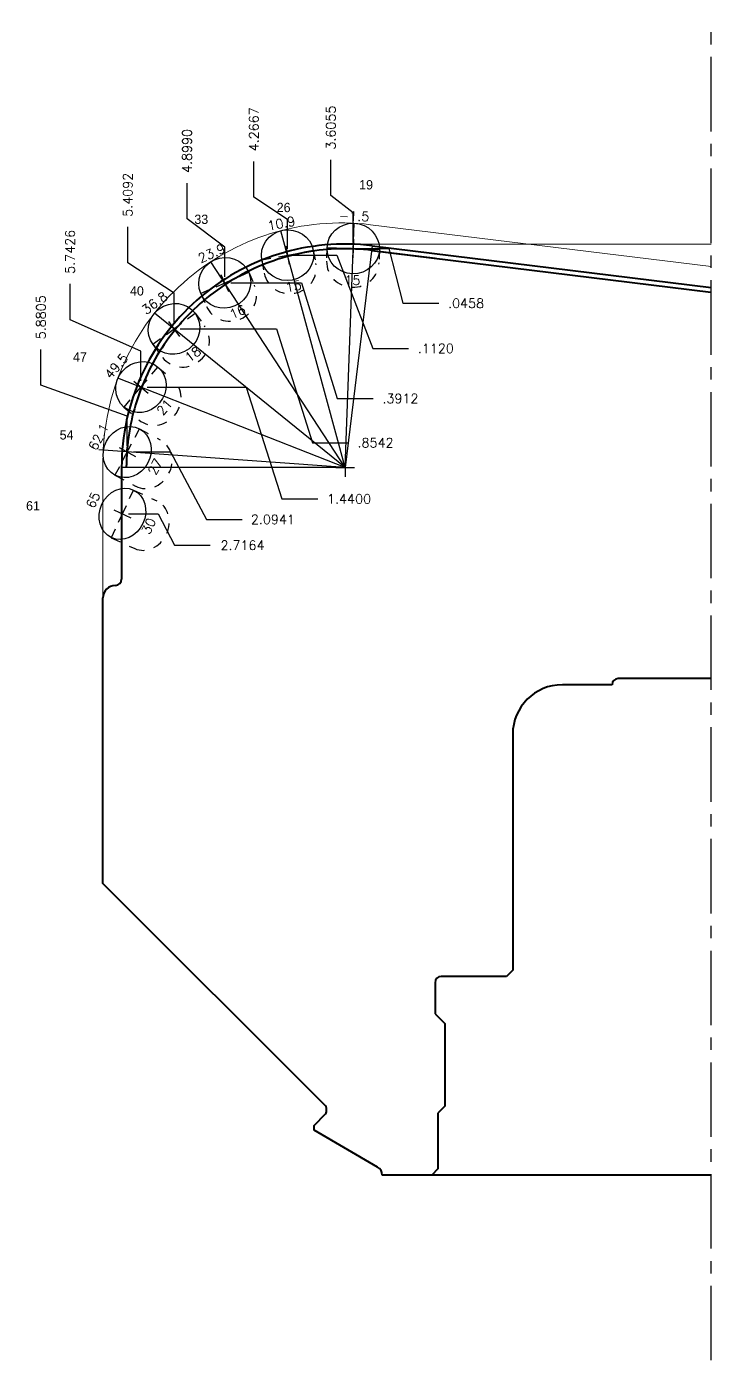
# Model space of a CAD drawing. Extents: x 34 to 204, y 6 to 38.
# Drawn here: x 187.91 to 194.81, y 15.52 to 28.95 of the extents above; entities that cross this region are included whole.
import ezdxf
from ezdxf.enums import TextEntityAlignment as Align

# ---------------------------------------------------------------- set-up
doc = ezdxf.new("R2010")
doc.units = 0
doc.header["$MEASUREMENT"] = 0
doc.header["$PDMODE"] = 35
doc.linetypes.add('CENTER2', pattern=[1.125, 0.75, -0.125, 0.125, -0.125])
doc.linetypes.add('HIDDEN2', pattern=[0.1875, 0.125, -0.0625])
doc.layers.get('0').update_dxf_attribs({"linetype": 'CONTINUOUS'})
doc.layers.get('Defpoints').update_dxf_attribs({"color": 10, "linetype": 'CONTINUOUS'})
doc.layers.add('Blade2', color=7, linetype='CONTINUOUS', true_color=0xcccc00)
doc.layers.add('Blade6', color=190, linetype='CONTINUOUS', true_color=0x7f00ff)
doc.layers.add('CLine', color=5, linetype='CENTER2')
doc.layers.add('TEXT', color=3, linetype='CONTINUOUS')
doc.styles.add('RomanS', font='romans')
doc.dimstyles.get("Standard").update_dxf_attribs({"dimtxt": 0.094, "dimasz": 0.18, "dimexe": 0.0625, "dimexo": 0.0625, "dimgap": 0.09, "dimtad": 0, "dimtih": 1, "dimtoh": 1, "dimdec": 4, "dimzin": 4, "dimdsep": 46, "dimtxsty": 'RomanS', "dimcen": 0.09, "dimazin": 1, "dimtfac": 1, "dimtdec": 4, "dimtofl": 0, "dimtmove": 0, "dimatfit": 1, "dimfxl": 1, "dimtfill": 1, "dimtolj": 1, "dimtzin": 0, "dimarcsym": 0})

# ---------------------------------------------------------------- blocks, each defined once
blk = doc.blocks.new('CMark')
at = {"layer": 'CLine'}
for p, q in [((-0.094, 0), (0.094, 0)), ((0, 0.094), (0, -0.094))]:
    blk.add_line(p, q, dxfattribs=at)
blk = doc.blocks.new('1313@15')
for p, q in [((-0.17, 0), (-0.265, 0)), ((0.171, 0), (0.264, 0))]:
    blk.add_line(p, q)
at = {"color": 8, "linetype": 'HIDDEN2', "ltscale": 0.5}
blk.add_line((-0.265, 0), (-0.265, -0.135), dxfattribs=at)
at = {"color": 8, "linetype": 'HIDDEN2', "ltscale": 0.5, "flags": 128}
blk.add_lwpolyline([(0.264, 0), (0.264, -0.135)], dxfattribs=at)
blk.add_ellipse((0, 0), major_axis=(0.264, 0), ratio=0.965926)
at = {"color": 8, "linetype": 'HIDDEN2', "ltscale": 0.5}
blk.add_ellipse((0, -0.135), major_axis=(0.264, 0), ratio=0.965926, start_param=3.141593, end_param=6.283185, dxfattribs=at)
blk.add_blockref('CMark', (0, 0))
at = {"style": 'RomanS'}
blk.add_text('15', height=0.094, dxfattribs=at).set_placement((0, -0.318), align=Align.MIDDLE_CENTER)
blk.add_attdef('ANG', text='', height=0.094, dxfattribs=at).set_placement((0, 0.251), align=Align.BOTTOM_CENTER)
blk = doc.blocks.new('1313@16')
for p, q in [((-0.17, 0), (-0.265, 0)), ((0.171, 0), (0.264, 0))]:
    blk.add_line(p, q)
at = {"color": 8, "linetype": 'HIDDEN2', "ltscale": 0.5}
blk.add_line((-0.265, 0), (-0.265, -0.143), dxfattribs=at)
at = {"color": 8, "linetype": 'HIDDEN2', "ltscale": 0.5, "flags": 128}
blk.add_lwpolyline([(0.264, 0), (0.264, -0.143)], dxfattribs=at)
blk.add_ellipse((0, 0), major_axis=(0.264, 0), ratio=0.961262)
at = {"color": 8, "linetype": 'HIDDEN2', "ltscale": 0.5}
blk.add_ellipse((0, -0.143), major_axis=(0.264, 0), ratio=0.961262, start_param=3.141593, end_param=6.283185, dxfattribs=at)
blk.add_blockref('CMark', (0, 0))
at = {"style": 'RomanS'}
blk.add_text('16', height=0.094, dxfattribs=at).set_placement((0, -0.318), align=Align.MIDDLE_CENTER)
blk.add_attdef('ANG', text='', height=0.094, dxfattribs=at).set_placement((0, 0.251), align=Align.BOTTOM_CENTER)
blk = doc.blocks.new('1313@18')
for p, q in [((-0.17, 0), (-0.265, 0)), ((0.171, 0), (0.264, 0))]:
    blk.add_line(p, q)
at = {"color": 8, "linetype": 'HIDDEN2', "ltscale": 0.5}
blk.add_line((-0.265, 0), (-0.265, -0.161), dxfattribs=at)
at = {"color": 8, "linetype": 'HIDDEN2', "ltscale": 0.5, "flags": 128}
blk.add_lwpolyline([(0.264, 0), (0.264, -0.161)], dxfattribs=at)
blk.add_ellipse((0, 0), major_axis=(0.264, 0), ratio=0.951057)
at = {"color": 8, "linetype": 'HIDDEN2', "ltscale": 0.5}
blk.add_ellipse((0, -0.161), major_axis=(0.264, 0), ratio=0.951057, start_param=3.141593, end_param=6.283185, dxfattribs=at)
blk.add_blockref('CMark', (0, 0))
at = {"style": 'RomanS'}
blk.add_text('18', height=0.094, dxfattribs=at).set_placement((0, -0.318), align=Align.MIDDLE_CENTER)
blk.add_attdef('ANG', text='', height=0.094, dxfattribs=at).set_placement((0, 0.251), align=Align.BOTTOM_CENTER)
blk = doc.blocks.new('1313@21')
for p, q in [((-0.17, 0), (-0.265, 0)), ((0.171, 0), (0.264, 0))]:
    blk.add_line(p, q)
at = {"color": 8, "linetype": 'HIDDEN2', "ltscale": 0.5}
blk.add_line((-0.265, 0), (-0.265, -0.199), dxfattribs=at)
at = {"color": 8, "linetype": 'HIDDEN2', "ltscale": 0.5, "flags": 128}
blk.add_lwpolyline([(0.264, 0), (0.264, -0.199)], dxfattribs=at)
blk.add_ellipse((0, 0), major_axis=(0.264, 0), ratio=0.93358)
at = {"color": 8, "linetype": 'HIDDEN2', "ltscale": 0.5}
blk.add_ellipse((0, -0.199), major_axis=(0.264, 0), ratio=0.92388, start_param=3.141593, end_param=6.283185, dxfattribs=at)
blk.add_blockref('CMark', (0, 0))
at = {"style": 'RomanS'}
blk.add_text('21', height=0.094, dxfattribs=at).set_placement((0, -0.311), align=Align.MIDDLE_CENTER)
blk.add_attdef('ANG', text='', height=0.094, dxfattribs=at).set_placement((0, 0.251), align=Align.BOTTOM_CENTER)
blk = doc.blocks.new('*D408')
at = {"layer": 'Blade6', "color": 0, "lineweight": -2, "transparency": 16777216}
for p, q in [((190.975, 27.246), (190.975, 27.606)), ((191.2, 27.071), (190.975, 27.246)), ((191.2, 26.773), (191.2, 27.071))]:
    blk.add_line(p, q, dxfattribs=at)
at = {"layer": 'Defpoints', "color": 0, "transparency": 16777216}
for p in [(190.975, 27.606), (194.806, 26.757), (191.2, 26.711)]:
    blk.add_point(p, dxfattribs=at)
at = {"layer": 'Blade6', "color": 0, "transparency": 16777216, "insert": (190.975, 27.929), "char_height": 0.094, "attachment_point": 5, "rotation": 90, "style": 'RomanS', "bg_fill": 3, "box_fill_scale": 1.25, "bg_fill_color": 256, "bg_fill_true_color": 13158600, "bg_fill_transparency": 0}
blk.add_mtext('\\A1;3.6055', dxfattribs=at)
blk = doc.blocks.new('*D409')
at = {"layer": 'Blade6', "color": 0, "lineweight": -2, "transparency": 16777216}
for p, q in [((190.2, 27.229), (190.2, 27.589)), ((190.539, 27.005), (190.2, 27.229)), ((190.539, 26.707), (190.539, 27.005))]:
    blk.add_line(p, q, dxfattribs=at)
at = {"layer": 'Defpoints', "color": 0, "transparency": 16777216}
for p in [(190.2, 27.589), (194.806, 26.757), (190.539, 26.645)]:
    blk.add_point(p, dxfattribs=at)
at = {"layer": 'Blade6', "color": 0, "transparency": 16777216, "insert": (190.2, 27.912), "char_height": 0.094, "attachment_point": 5, "rotation": 90, "style": 'RomanS', "bg_fill": 3, "box_fill_scale": 1.25, "bg_fill_color": 256, "bg_fill_true_color": 13158600, "bg_fill_transparency": 0}
blk.add_mtext('\\A1;4.2667', dxfattribs=at)
blk = doc.blocks.new('*D410')
at = {"layer": 'Blade6', "color": 0, "lineweight": -2, "transparency": 16777216}
for p, q in [((189.527, 27.011), (189.527, 27.371)), ((189.907, 26.725), (189.527, 27.011)), ((189.907, 26.428), (189.907, 26.725))]:
    blk.add_line(p, q, dxfattribs=at)
at = {"layer": 'Defpoints', "color": 0, "transparency": 16777216}
for p in [(189.527, 27.371), (194.806, 26.757), (189.907, 26.365)]:
    blk.add_point(p, dxfattribs=at)
at = {"layer": 'Blade6', "color": 0, "transparency": 16777216, "insert": (189.527, 27.694), "char_height": 0.094, "attachment_point": 5, "rotation": 90, "style": 'RomanS', "bg_fill": 3, "box_fill_scale": 1.25, "bg_fill_color": 256, "bg_fill_true_color": 13158600, "bg_fill_transparency": 0}
blk.add_mtext('\\A1;4.8990', dxfattribs=at)
blk = doc.blocks.new('*D411')
at = {"layer": 'Blade6', "color": 0, "lineweight": -2, "transparency": 16777216}
for p, q in [((188.93, 26.569), (188.93, 26.929)), ((189.397, 26.262), (188.93, 26.569)), ((189.397, 25.965), (189.397, 26.262))]:
    blk.add_line(p, q, dxfattribs=at)
at = {"layer": 'Defpoints', "color": 0, "transparency": 16777216}
for p in [(188.93, 26.929), (194.806, 26.757), (189.397, 25.902)]:
    blk.add_point(p, dxfattribs=at)
at = {"layer": 'Blade6', "color": 0, "transparency": 16777216, "insert": (188.93, 27.252), "char_height": 0.094, "attachment_point": 5, "rotation": 90, "style": 'RomanS', "bg_fill": 3, "box_fill_scale": 1.25, "bg_fill_color": 256, "bg_fill_true_color": 13158600, "bg_fill_transparency": 0}
blk.add_mtext('\\A1;5.4092', dxfattribs=at)
blk = doc.blocks.new('*D412')
at = {"layer": 'Blade6', "color": 0, "lineweight": -2, "transparency": 16777216}
for p, q in [((188.35, 25.995), (188.35, 26.355)), ((189.063, 25.677), (188.35, 25.995)), ((189.063, 25.379), (189.063, 25.677))]:
    blk.add_line(p, q, dxfattribs=at)
at = {"layer": 'Defpoints', "color": 0, "transparency": 16777216}
for p in [(194.806, 26.757), (188.35, 26.355), (189.063, 25.317)]:
    blk.add_point(p, dxfattribs=at)
at = {"layer": 'Blade6', "color": 0, "transparency": 16777216, "insert": (188.35, 26.678), "char_height": 0.094, "attachment_point": 5, "rotation": 90, "style": 'RomanS', "bg_fill": 3, "box_fill_scale": 1.25, "bg_fill_color": 256, "bg_fill_true_color": 13158600, "bg_fill_transparency": 0}
blk.add_mtext('\\A1;5.7426', dxfattribs=at)
blk = doc.blocks.new('*D413')
at = {"layer": 'Blade6', "color": 0, "lineweight": -2, "transparency": 16777216}
for p, q in [((191.263, 26.711), (191.56, 26.711)), ((191.56, 26.711), (191.701, 26.16)), ((191.701, 26.16), (192.061, 26.16))]:
    blk.add_line(p, q, dxfattribs=at)
at = {"layer": 'Defpoints', "color": 0, "transparency": 16777216}
for p in [(194.806, 26.757), (191.2, 26.711), (192.061, 26.16)]:
    blk.add_point(p, dxfattribs=at)
at = {"layer": 'Blade6', "color": 0, "transparency": 16777216, "insert": (192.337, 26.16), "char_height": 0.094, "attachment_point": 5, "style": 'RomanS', "bg_fill": 3, "box_fill_scale": 1.25, "bg_fill_color": 256, "bg_fill_true_color": 13158600, "bg_fill_transparency": 0}
blk.add_mtext('\\A1;.0458', dxfattribs=at)
blk = doc.blocks.new('*D414')
at = {"layer": 'Blade6', "color": 0, "lineweight": -2, "transparency": 16777216}
for p, q in [((190.602, 26.645), (191.037, 26.645)), ((191.037, 26.645), (191.397, 25.706)), ((191.397, 25.706), (191.757, 25.706))]:
    blk.add_line(p, q, dxfattribs=at)
at = {"layer": 'Defpoints', "color": 0, "transparency": 16777216}
for p in [(194.806, 26.757), (190.539, 26.645), (191.757, 25.706)]:
    blk.add_point(p, dxfattribs=at)
at = {"layer": 'Blade6', "color": 0, "transparency": 16777216, "insert": (192.032, 25.706), "char_height": 0.094, "attachment_point": 5, "style": 'RomanS', "bg_fill": 3, "box_fill_scale": 1.25, "bg_fill_color": 256, "bg_fill_true_color": 13158600, "bg_fill_transparency": 0}
blk.add_mtext('\\A1;.1120', dxfattribs=at)
blk = doc.blocks.new('*D415')
at = {"layer": 'Blade6', "color": 0, "lineweight": -2, "transparency": 16777216}
for p, q in [((189.969, 26.365), (190.68, 26.365)), ((190.68, 26.365), (191.04, 25.201)), ((191.04, 25.201), (191.4, 25.201))]:
    blk.add_line(p, q, dxfattribs=at)
at = {"layer": 'Defpoints', "color": 0, "transparency": 16777216}
for p in [(194.806, 26.757), (189.907, 26.365), (191.4, 25.201)]:
    blk.add_point(p, dxfattribs=at)
at = {"layer": 'Blade6', "color": 0, "transparency": 16777216, "insert": (191.676, 25.201), "char_height": 0.094, "attachment_point": 5, "style": 'RomanS', "bg_fill": 3, "box_fill_scale": 1.25, "bg_fill_color": 256, "bg_fill_true_color": 13158600, "bg_fill_transparency": 0}
blk.add_mtext('\\A1;.3912', dxfattribs=at)
blk = doc.blocks.new('*D416')
at = {"layer": 'Blade6', "color": 0, "lineweight": -2, "transparency": 16777216}
for p, q in [((189.459, 25.902), (190.429, 25.902)), ((190.429, 25.902), (190.789, 24.756)), ((190.789, 24.756), (191.149, 24.756))]:
    blk.add_line(p, q, dxfattribs=at)
at = {"layer": 'Defpoints', "color": 0, "transparency": 16777216}
for p in [(194.806, 26.757), (189.397, 25.902), (191.149, 24.756)]:
    blk.add_point(p, dxfattribs=at)
at = {"layer": 'Blade6', "color": 0, "transparency": 16777216, "insert": (191.425, 24.756), "char_height": 0.094, "attachment_point": 5, "style": 'RomanS', "bg_fill": 3, "box_fill_scale": 1.25, "bg_fill_color": 256, "bg_fill_true_color": 13158600, "bg_fill_transparency": 0}
blk.add_mtext('\\A1;.8542', dxfattribs=at)
blk = doc.blocks.new('*D417')
at = {"layer": 'Blade6', "color": 0, "lineweight": -2, "transparency": 16777216}
for p, q in [((189.126, 25.317), (190.123, 25.317)), ((190.123, 25.317), (190.483, 24.19)), ((190.483, 24.19), (190.843, 24.19))]:
    blk.add_line(p, q, dxfattribs=at)
at = {"layer": 'Defpoints', "color": 0, "transparency": 16777216}
for p in [(194.806, 26.757), (189.063, 25.317), (190.843, 24.19)]:
    blk.add_point(p, dxfattribs=at)
at = {"layer": 'Blade6', "color": 0, "transparency": 16777216, "insert": (191.159, 24.19), "char_height": 0.094, "attachment_point": 5, "style": 'RomanS', "bg_fill": 3, "box_fill_scale": 1.25, "bg_fill_color": 256, "bg_fill_true_color": 13158600, "bg_fill_transparency": 0}
blk.add_mtext('\\A1;1.4400', dxfattribs=at)
blk = doc.blocks.new('1313@30')
for p, q in [((-0.17, 0), (-0.265, 0)), ((0.171, 0), (0.264, 0))]:
    blk.add_line(p, q)
at = {"color": 8, "linetype": 'HIDDEN2', "ltscale": 0.5}
blk.add_line((-0.265, 0), (-0.265, -0.26), dxfattribs=at)
at = {"color": 8, "linetype": 'HIDDEN2', "ltscale": 0.5, "flags": 128}
blk.add_lwpolyline([(0.264, 0), (0.264, -0.26)], dxfattribs=at)
blk.add_ellipse((0, 0), major_axis=(0.264, 0), ratio=0.866025)
at = {"color": 8, "linetype": 'HIDDEN2', "ltscale": 0.5}
blk.add_ellipse((0, -0.26), major_axis=(0.264, 0), ratio=0.866025, start_param=3.141593, end_param=6.283185, dxfattribs=at)
blk.add_blockref('CMark', (0, 0))
at = {"style": 'RomanS'}
blk.add_text('30', height=0.094, dxfattribs=at).set_placement((0, -0.292), align=Align.MIDDLE_CENTER)
blk.add_attdef('ANG', text='', height=0.094, dxfattribs=at).set_placement((0, 0.251), align=Align.BOTTOM_CENTER)
blk = doc.blocks.new('*D454')
at = {"layer": 'Blade6', "color": 0, "lineweight": -2, "transparency": 16777216}
for p, q in [((188.939, 24.04), (189.237, 24.04)), ((189.237, 24.04), (189.401, 23.724)), ((189.401, 23.724), (189.761, 23.724))]:
    blk.add_line(p, q, dxfattribs=at)
at = {"layer": 'Defpoints', "color": 0, "transparency": 16777216}
for p in [(194.806, 26.757), (188.877, 24.04), (189.761, 23.724)]:
    blk.add_point(p, dxfattribs=at)
at = {"layer": 'Blade6', "color": 0, "transparency": 16777216, "insert": (190.086, 23.724), "char_height": 0.094, "attachment_point": 5, "style": 'RomanS', "bg_fill": 3, "box_fill_scale": 1.25, "bg_fill_color": 256, "bg_fill_true_color": 13158600, "bg_fill_transparency": 0}
blk.add_mtext('\\A1;2.7164', dxfattribs=at)
blk = doc.blocks.new('1313@27')
for p, q in [((-0.17, 0), (-0.265, 0)), ((0.171, 0), (0.264, 0))]:
    blk.add_line(p, q)
at = {"color": 8, "linetype": 'HIDDEN2', "ltscale": 0.5}
blk.add_line((-0.265, 0), (-0.265, -0.236), dxfattribs=at)
at = {"color": 8, "linetype": 'HIDDEN2', "ltscale": 0.5, "flags": 128}
blk.add_lwpolyline([(0.264, 0), (0.264, -0.236)], dxfattribs=at)
blk.add_ellipse((0, 0), major_axis=(0.264, 0), ratio=0.891002)
at = {"color": 8, "linetype": 'HIDDEN2', "ltscale": 0.5}
blk.add_ellipse((0, -0.236), major_axis=(0.264, 0), ratio=0.891002, start_param=3.141593, end_param=6.283185, dxfattribs=at)
blk.add_blockref('CMark', (0, 0))
at = {"style": 'RomanS'}
blk.add_text('27', height=0.094, dxfattribs=at).set_placement((0, -0.318), align=Align.MIDDLE_CENTER)
blk.add_attdef('ANG', text='', height=0.094, dxfattribs=at).set_placement((0, 0.251), align=Align.BOTTOM_CENTER)
blk = doc.blocks.new('*D462')
at = {"layer": 'Blade6', "color": 0, "lineweight": -2, "transparency": 16777216}
for p, q in [((188.056, 25.336), (188.056, 25.696)), ((188.925, 25.023), (188.056, 25.336)), ((188.925, 24.725), (188.925, 25.023))]:
    blk.add_line(p, q, dxfattribs=at)
at = {"layer": 'Defpoints', "color": 0, "transparency": 16777216}
for p in [(194.806, 26.757), (188.056, 25.696), (188.925, 24.663)]:
    blk.add_point(p, dxfattribs=at)
at = {"layer": 'Blade6', "color": 0, "transparency": 16777216, "insert": (188.056, 26.019), "char_height": 0.094, "attachment_point": 5, "rotation": 90, "style": 'RomanS', "bg_fill": 3, "box_fill_scale": 1.25, "bg_fill_color": 256, "bg_fill_true_color": 13158600, "bg_fill_transparency": 0}
blk.add_mtext('\\A1;5.8805', dxfattribs=at)
blk = doc.blocks.new('*D463')
at = {"layer": 'Blade6', "color": 0, "lineweight": -2, "transparency": 16777216}
for p, q in [((188.988, 24.663), (189.362, 24.663)), ((189.362, 24.663), (189.722, 23.984)), ((189.722, 23.984), (190.082, 23.984))]:
    blk.add_line(p, q, dxfattribs=at)
at = {"layer": 'Defpoints', "color": 0, "transparency": 16777216}
for p in [(194.806, 26.757), (188.925, 24.663)]:
    blk.add_point(p, dxfattribs=at)
at = {"layer": 'Blade6', "color": 0, "transparency": 16777216, "insert": (190.392, 23.984), "char_height": 0.094, "attachment_point": 5, "style": 'RomanS', "bg_fill": 3, "box_fill_scale": 1.25, "bg_fill_color": 256, "bg_fill_true_color": 13158600, "bg_fill_transparency": 0}
blk.add_mtext('\\A1;2.0941', dxfattribs=at)
at = {"layer": 'Defpoints', "color": 0, "transparency": 16777216}
blk.add_point((190.082, 23.984), dxfattribs=at)

msp = doc.modelspace()

# ---------------------------------------------------------------- linework, layer by layer
at = {"lineweight": 18}
msp.add_line((194.80595, 26.75668), (191.11845, 26.75668), dxfattribs=at)
at = {"lineweight": 25}
for p, q in [((191.39266, 26.7399), (191.11845, 24.50668)), ((191.11845, 24.50668), (188.86845, 24.50668))]:
    msp.add_line(p, q, dxfattribs=at)
at = {"lineweight": 40}
for p, q in [((191.39266, 26.7399), (194.80595, 26.3208)), ((191.38687, 26.69276), (191.39555, 26.69169)), ((191.38687, 26.69276), (194.80016, 26.27366)), ((191.39555, 26.69169), (192.02562, 26.61433)), ((188.86845, 24.50668), (188.86845, 23.38168)), ((188.68095, 20.31918), (188.68095, 23.19418)), ((193.80595, 22.31918), (193.30595, 22.31918)), ((194.80595, 22.38168), (193.86845, 22.38168)), ((192.80595, 21.81918), (192.80595, 19.44418)), ((190.9218, 18.07833), (188.68095, 20.31918)), ((192.74345, 19.38168), (192.0872, 19.38168)), ((192.80595, 19.44418), (192.74345, 19.38168)), ((192.0247, 19.31918), (192.0247, 19.00668)), ((192.0247, 19.00668), (192.1236, 18.90778)), ((192.1236, 18.90778), (192.1236, 18.07683)), ((190.80595, 17.88168), (190.9218, 17.99752)), ((190.93095, 18.01962), (190.93095, 18.05623)), ((192.1236, 18.07683), (192.05345, 18.00668)), ((192.05345, 18.00668), (192.05345, 17.44418)), ((190.80595, 17.83273), (190.80595, 17.88168)), ((191.44657, 17.46287), (190.80595, 17.83273)), ((191.99095, 17.38168), (191.49345, 17.38168)), ((192.05345, 17.44418), (191.99095, 17.38168)), ((194.80595, 17.38168), (191.99095, 17.38168))]:
    msp.add_line(p, q, dxfattribs=at)
at = {"lineweight": 30}
for p, q in [((191.07145, 24.50668), (191.16545, 24.50668)), ((191.11845, 24.55368), (191.11845, 24.45968))]:
    msp.add_line(p, q, dxfattribs=at)
at = {"lineweight": 18, "flags": 128}
msp.add_lwpolyline([(188.68095, 22.8398), (188.68095, 24.5697, -0.45046715), (191.37344, 26.95181), (194.80595, 26.53035)], format="xyb", dxfattribs=at)
at = {"lineweight": 40}
for centre, radius, start, end in [((191.11845, 24.50668), 2.25, 83, 180), ((191.11845, 24.50668), 2.2025, 100.039898, 117.953575), ((191.11845, 24.50668), 2.2025, 83, 100.039898), ((191.11845, 24.50668), 2.2025, 117.953575, 135.949889), ((191.11845, 24.50668), 2.2025, 135.949889, 153.510256), ((191.11845, 24.50668), 2.2025, 153.510256, 170.938148), ((191.11845, 24.50668), 2.2025, 170.938148, 180), ((188.80595, 23.38168), 0.0625, 270, 360), ((188.80595, 23.19418), 0.125, 90, 180), ((193.30595, 21.81918), 0.5, 90, 180), ((193.86845, 22.31918), 0.0625, 90, 180), ((192.0872, 19.31918), 0.0625, 90, 180), ((190.8997, 18.05623), 0.03125, 0, 45), ((190.8997, 18.01962), 0.03125, 315, 0), ((191.3997, 17.38168), 0.09375, 0, 60)]:
    msp.add_arc(centre, radius, start, end, dxfattribs=at)
at = {"layer": 'Blade6'}
for q in [(190.47244, 26.89128), (191.20999, 26.96623), (189.76796, 26.57869), (189.20081, 26.06137), (188.83204, 25.40779)]:
    msp.add_line((191.11845, 24.50668), q, dxfattribs=at)
at = {"layer": 'CLine'}
msp.add_line((194.80595, 15.51651), (194.80595, 28.94554), dxfattribs=at)

# ---------------------------------------------------------------- block references
at = {"layer": 'Blade6'}
for name, p, rotation, values in [('1313@15', (190.53926, 26.64464), 10.9, {'ANG': '10.9'}), ('1313@15', (191.20049, 26.71092), 358.5, {'ANG': '-1.5'}), ('1313@16', (189.90692, 26.36548), 23.9, {'ANG': '23.9'}), ('1313@18', (189.39677, 25.9025), 36.8, {'ANG': '36.8'}), ('1313@21', (189.06335, 25.31663), 49.50000000000001, {'ANG': '49.5'})]:
    msp.add_blockref(name, p, dxfattribs=dict(at, rotation=rotation)).add_auto_attribs(values)
at = {"layer": 'TEXT'}
msp.add_blockref('CMark', (191.11845, 24.50668), dxfattribs=at)

# ---------------------------------------------------------------- texts
at = {"layer": 'Blade6'}
msp.add_text('61', height=0.09375, dxfattribs=at).set_placement((187.90646, 24.07392))

# ---------------------------------------------------------------- next in the draw order: dimensions: what is measured, and where the dimension line sits
dim = msp.add_ordinate_dim(feature_location=(191.20049, 26.71092), offset=(-0.22526, 0.89553), dtype=1, origin=(194.80595, 26.75668), dimstyle='Standard', dxfattribs=at)
dim.commit()
dim.dimension.update_dxf_attribs({"geometry": '*D408', "text_midpoint": (190.97522, 27.92921)})

# ---------------------------------------------------------------- next in the draw order: dimensions: what is measured, and where the dimension line sits
dim = msp.add_ordinate_dim(feature_location=(190.53926, 26.64464), offset=(-0.33964, 0.94459), dtype=1, origin=(194.80595, 26.75668), dimstyle='Standard', dxfattribs=at)
dim.commit()
dim.dimension.update_dxf_attribs({"geometry": '*D409', "text_midpoint": (190.19962, 27.91198)})

# ---------------------------------------------------------------- next in the draw order: dimensions: what is measured, and where the dimension line sits
dim = msp.add_ordinate_dim(feature_location=(189.90692, 26.36548), offset=(-0.37949, 1.00556), dtype=1, origin=(194.80595, 26.75668), dimstyle='Standard', dxfattribs=at)
dim.commit()
dim.dimension.update_dxf_attribs({"geometry": '*D410', "text_midpoint": (189.52743, 27.69381)})

# ---------------------------------------------------------------- next in the draw order: dimensions: what is measured, and where the dimension line sits
dim = msp.add_ordinate_dim(feature_location=(189.39677, 25.9025), offset=(-0.46685, 1.02645), dtype=1, origin=(194.80595, 26.75668), dimstyle='Standard', dxfattribs=at)
dim.commit()
dim.dimension.update_dxf_attribs({"geometry": '*D411', "text_midpoint": (188.92993, 27.25171)})

# ---------------------------------------------------------------- next in the draw order: texts
for s, p in [('19', (191.26041, 27.3064)), ('26', (190.43009, 27.07807))]:
    msp.add_text(s, height=0.09375, dxfattribs=at).set_placement(p)

# ---------------------------------------------------------------- next in the draw order: dimensions: what is measured, and where the dimension line sits
dim = msp.add_ordinate_dim(feature_location=(189.06335, 25.31663), offset=(-0.71369, 1.03817), dtype=1, origin=(194.80595, 26.75668), dimstyle='Standard', dxfattribs=at)
dim.commit()
dim.dimension.update_dxf_attribs({"geometry": '*D412', "text_midpoint": (188.34966, 26.67756)})

# ---------------------------------------------------------------- next in the draw order: texts
msp.add_text('33', height=0.09375, dxfattribs=at).set_placement((189.60124, 26.95914))

# ---------------------------------------------------------------- next in the draw order: dimensions: what is measured, and where the dimension line sits
dim = msp.add_ordinate_dim(feature_location=(191.20049, 26.71092), offset=(0.86058, -0.55133), dtype=0, origin=(194.80595, 26.75668), dimstyle='Standard', dxfattribs=at)
dim.commit()
dim.dimension.update_dxf_attribs({"geometry": '*D413', "text_midpoint": (192.33683, 26.15959)})

# ---------------------------------------------------------------- next in the draw order: dimensions: what is measured, and where the dimension line sits
dim = msp.add_ordinate_dim(feature_location=(190.53926, 26.64464), offset=(1.21731, -0.93862), dtype=0, origin=(194.80595, 26.75668), dimstyle='Standard', dxfattribs=at)
dim.commit()
dim.dimension.update_dxf_attribs({"geometry": '*D414', "text_midpoint": (192.03233, 25.70601)})

# ---------------------------------------------------------------- next in the draw order: dimensions: what is measured, and where the dimension line sits
dim = msp.add_ordinate_dim(feature_location=(189.90692, 26.36548), offset=(1.49345, -1.16472), dtype=0, origin=(194.80595, 26.75668), dimstyle='Standard', dxfattribs=at)
dim.commit()
dim.dimension.update_dxf_attribs({"geometry": '*D415', "text_midpoint": (191.67613, 25.20076)})

# ---------------------------------------------------------------- next in the draw order: dimensions: what is measured, and where the dimension line sits
dim = msp.add_ordinate_dim(feature_location=(189.39677, 25.9025), offset=(1.75223, -1.14693), dtype=0, origin=(194.80595, 26.75668), dimstyle='Standard', dxfattribs=at)
dim.commit()
dim.dimension.update_dxf_attribs({"geometry": '*D416', "text_midpoint": (191.42477, 24.75557)})

# ---------------------------------------------------------------- next in the draw order: dimensions: what is measured, and where the dimension line sits
dim = msp.add_ordinate_dim(feature_location=(189.06335, 25.31663), offset=(1.779734, -1.126373), dtype=0, origin=(194.805949, 26.756676), dimstyle='Standard', dxfattribs=at)
dim.commit()
dim.dimension.update_dxf_attribs({"geometry": '*D417', "text_midpoint": (191.159131, 24.190256)})

# ---------------------------------------------------------------- next in the draw order: block references
at = {"layer": 'Blade6', "rotation": 65}
msp.add_blockref('1313@30', (188.87655, 24.04026), dxfattribs=at).add_auto_attribs({'ANG': '65'})

# ---------------------------------------------------------------- next in the draw order: dimensions: what is measured, and where the dimension line sits
at = {"layer": 'Blade6'}
dim = msp.add_ordinate_dim(feature_location=(188.87655, 24.04026), offset=(0.88422, -0.31594), dtype=0, origin=(194.80595, 26.75668), dimstyle='Standard', dxfattribs=at)
dim.commit()
dim.dimension.update_dxf_attribs({"geometry": '*D454', "text_midpoint": (190.08577, 23.72432)})

# ---------------------------------------------------------------- next in the draw order: block references
at = {"layer": 'Blade6', "rotation": 62.1}
msp.add_blockref('1313@27', (188.92546, 24.66257), dxfattribs=at).add_auto_attribs({'ANG': '62.1'})

# ---------------------------------------------------------------- next in the draw order: dimensions: what is measured, and where the dimension line sits
at = {"layer": 'Blade6'}
dim = msp.add_ordinate_dim(feature_location=(188.92546, 24.66257), offset=(-0.86969, 1.03378), dtype=1, origin=(194.80595, 26.75668), dimstyle='Standard', dxfattribs=at)
dim.commit()
dim.dimension.update_dxf_attribs({"geometry": '*D462', "text_midpoint": (188.05577, 26.01911)})

# ---------------------------------------------------------------- next in the draw order: texts
for s, p in [('47', (188.37907, 25.57205)), ('54', (188.24475, 24.78818))]:
    msp.add_text(s, height=0.09375, dxfattribs=at).set_placement(p)

# ---------------------------------------------------------------- next in the draw order: dimensions: what is measured, and where the dimension line sits
dim = msp.add_ordinate_dim(feature_location=(188.92546, 24.66257), offset=(1.15687, -0.67871), dtype=0, origin=(194.80595, 26.75668), dimstyle='Standard', dxfattribs=at)
dim.commit()
dim.dimension.update_dxf_attribs({"geometry": '*D463', "text_midpoint": (190.39166, 23.98386)})

# ---------------------------------------------------------------- next in the draw order: linework, layer by layer
at = {"layer": 'Blade2'}
msp.add_line((191.11845, 24.50668), (188.63832, 24.68298), dxfattribs=at)

# ---------------------------------------------------------------- next in the draw order: texts
at = {"layer": 'Blade6'}
msp.add_text('40', height=0.09375, dxfattribs=at).set_placement((188.95284, 26.23825))

doc.saveas('drawing.dxf')
